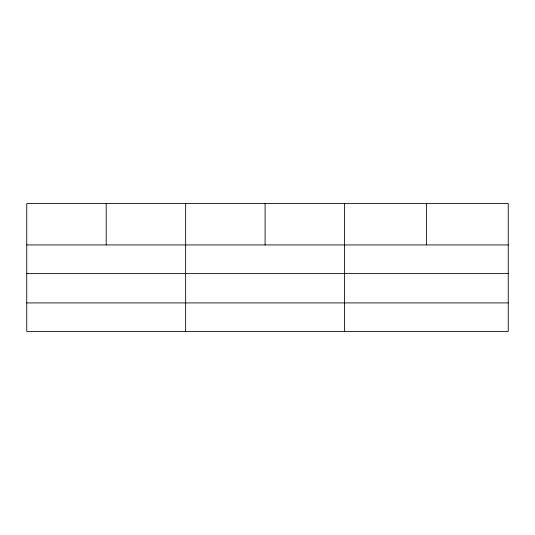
<?xml version="1.0" encoding="UTF-8"?>
<svg xmlns="http://www.w3.org/2000/svg" width="535" height="535" viewBox="0 0 535 535"><rect width="100%" height="100%" fill="white"/><g stroke="black" fill="none" stroke-linecap="round" stroke-linejoin="round"><path stroke-width="0.8" d="M508.25 273.492L508.25 203.534L26.75 203.534L26.75 331.466L508.25 331.466L508.25 273.492L26.75 273.492M26.75 244.936L508.25 244.936M26.75 302.91L508.25 302.91M426.395 203.534L426.395 244.936M344.54 203.534L344.54 331.466M265.092 203.534L265.092 244.936M185.645 203.534L185.645 331.466M106.198 203.534L106.198 244.936"/></g></svg>
